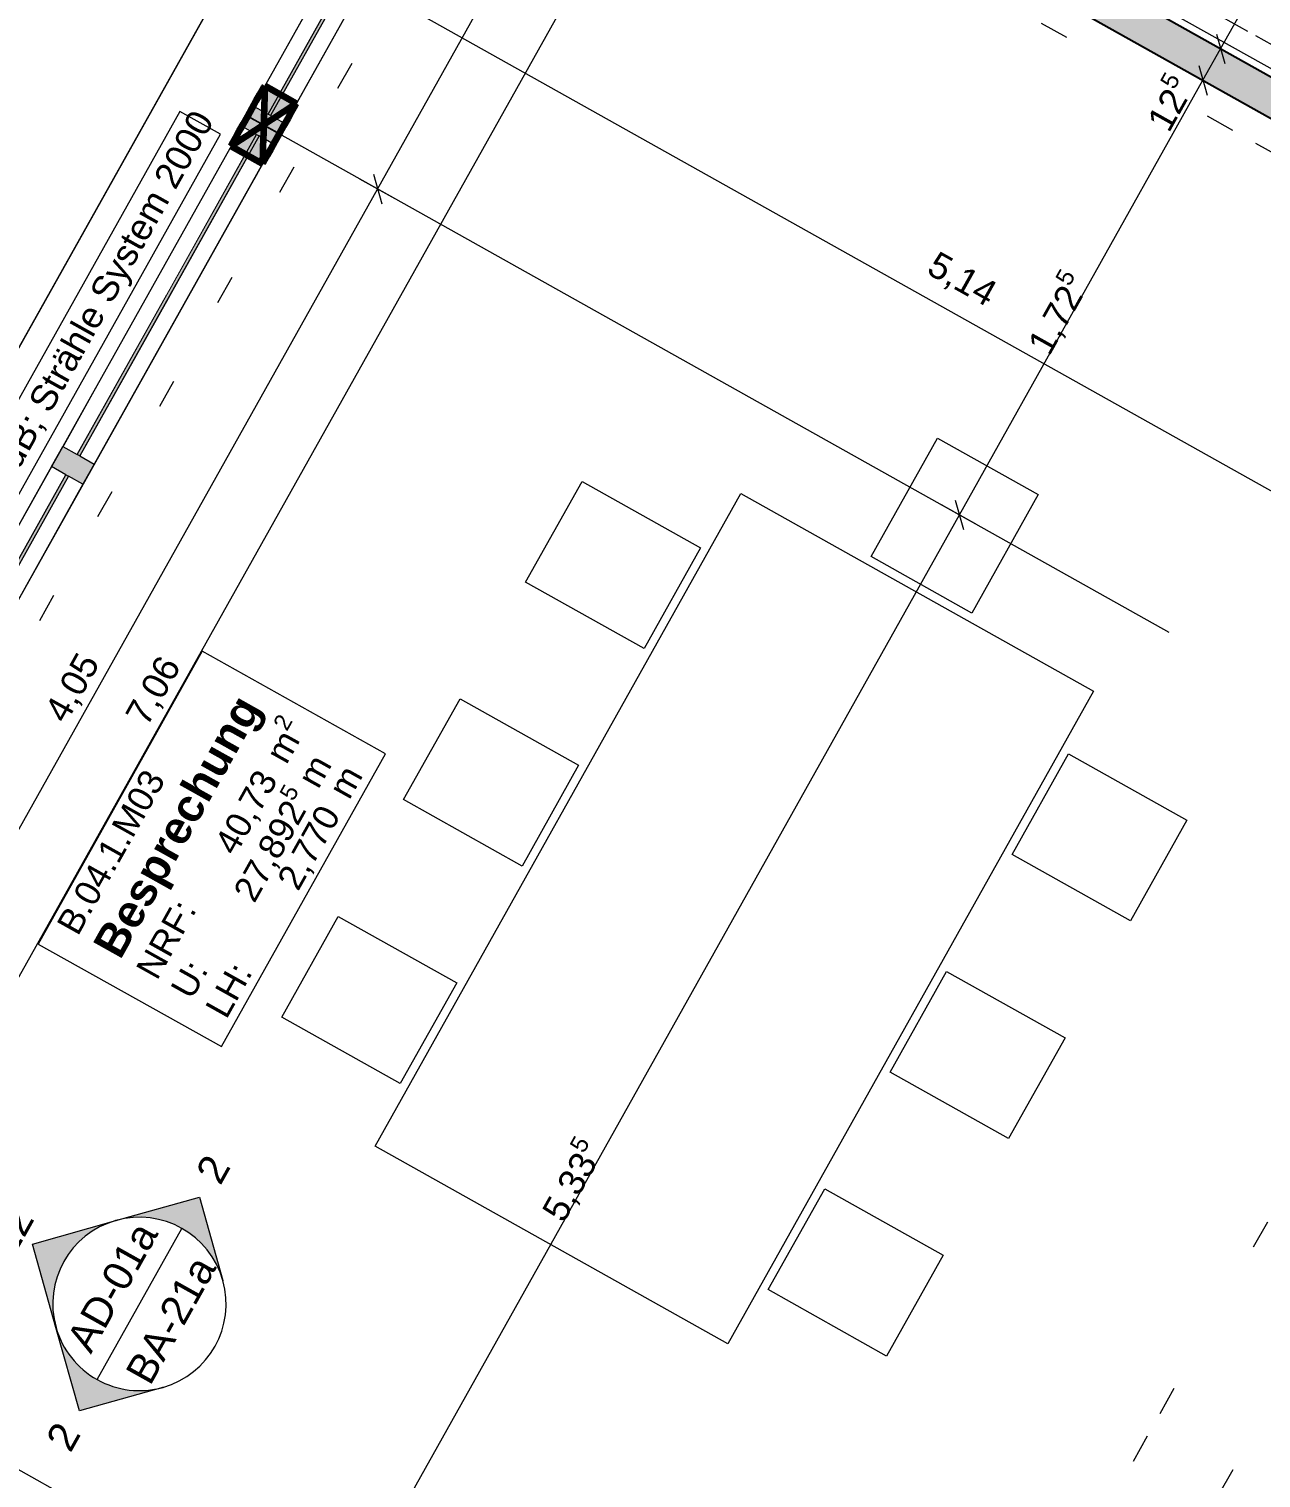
# Model space of a CAD drawing. Header units: metres. Extents: x -36 to 59, y 39 to 183.
# Drawn here: x -10.17 to -5.9, y 118.71 to 123.73 of the extents above; entities that cross this region are included whole.
import ezdxf

# ---------------------------------------------------------------- set-up
doc = ezdxf.new("R2010")
doc.units = ezdxf.units.M
doc.header["$MEASUREMENT"] = 0
for name, pattern in [('Punktlinie_ eng', [0.00075, 0, -0.00075]), ('Strichlinie-über-Schnitt', [0.0023, 0.0008, -0.0015]), ('Strichpunktlinie', [0.006703, 0.003528, -0.001764, 0, -0.001411]), ('Wipeout_Contour', [1, 0, -1])]:
    doc.linetypes.add(name, pattern=pattern)
for name, color, linetype in [('00  Raster', 7, 'Continuous'), ('10  Treppen + Rampen', 7, 'Continuous'), ('20  Decke Abhangdecke', 7, 'Continuous'), ('20  Wand Leichtbau', 7, 'Continuous'), ('40  Bemaßung 1_ 50 AUSBAU', 7, 'Continuous'), ('40 Text Ausbau 1_50', 7, 'Continuous'), ('50 NUF - Raumstempel MIETERAUSBAU', 7, 'Continuous'), ('BAE-SUD-Text', 7, 'Continuous'), ('Neubau_20  Boden Aufbauten', 7, 'Continuous'), ('Neubau_20  Decke Abhangdecke', 7, 'Continuous'), ('Neubau_20  Möbel', 7, 'Continuous'), ('Neubau_20 Wand Leichtbau MIETERAUSBAU', 7, 'Continuous'), ('Neubau_20 Wand Leichtbau MIETERAUSBAU_Deckschraffur', 7, 'Continuous'), ('Neubau_20 Wand Leichtbau MIETERAUSBAU_Fenster', 7, 'Continuous'), ('Neubau_20 Wand Leichtbau MIETERAUSBAU_Schnittschraffur', 7, 'Continuous'), ('Neubau_40 Text Ausbau 1_50', 7, 'Continuous'), ('Neubau_50 NUF - Raumstempel MIETERAUSBAU', 7, 'Continuous')]:
    doc.layers.add(name, color=color, linetype=linetype)
doc.styles.add('ERSTELLTER_STIL_1', font='')
doc.styles.add('ERSTELLTER_STIL_2', font='')
doc.styles.get('ERSTELLTER_STIL_1').set_extended_font_data('Arial')
doc.styles.get('ERSTELLTER_STIL_2').set_extended_font_data('Arial', bold=True)

msp = doc.modelspace()

# ---------------------------------------------------------------- hatches: boundary and pattern name
at = {"layer": 'Neubau_20 Wand Leichtbau MIETERAUSBAU_Schnittschraffur', "linetype": 'Continuous', "lineweight": 18}
msp.add_hatch(color=9, dxfattribs=at).paths.add_polyline_path([(-8.4576, 124.8697), (-3.5809, 122.1373), (-3.5198, 122.2463), (-8.3965, 124.9787)])
at = {"layer": 'Neubau_40 Text Ausbau 1_50', "linetype": 'Continuous', "lineweight": 0, "true_color": 0x000000}
for points in [[(-9.8661, 119.603, -0.414214), (-9.496, 119.3956), (-9.5773, 119.6844)], [(-10.0735, 119.2329, -0.414214), (-9.8661, 119.603), (-10.1548, 119.5216)], [(-9.7034, 119.0255, -0.414214), (-10.0735, 119.2329), (-9.9921, 118.9441)]]:
    msp.add_hatch(color=18, dxfattribs=at).paths.add_polyline_path(points)

# ---------------------------------------------------------------- linework, layer by layer
at = {"layer": '20  Wand Leichtbau', "color": 7, "linetype": 'Strichlinie-über-Schnitt', "lineweight": 18, "ltscale": 1000, "flags": 128}
for points in [[(-6.8241, 128.0409), (-12.0494, 118.715)], [(-11.9403, 118.6539), (-6.715, 127.9798)]]:
    msp.add_lwpolyline(points, dxfattribs=at)
at = {"layer": '40  Bemaßung 1_ 50 AUSBAU', "color": 7, "linetype": 'Continuous', "lineweight": 13, "ltscale": 1000}
for p, q in [((-6.0428, 123.6599), (-4.9752, 125.5661)), ((-8.9606, 123.1742), (-8.1174, 124.6791)), ((-11.3513, 118.396), (-7.8993, 124.5569)), ((-5.9815, 123.6256), (-6.1042, 123.6943)), ((-6.0572, 123.711), (-6.0284, 123.6089)), ((-6.1039, 123.5509), (-6.0428, 123.6599)), ((-6.0425, 123.5165), (-6.1652, 123.5852)), ((-6.1183, 123.6019), (-6.0895, 123.4998)), ((-6.9467, 122.0461), (-6.1039, 123.5509)), ((-8.975, 123.2253), (-8.9462, 123.1232)), ((-10.9403, 119.641), (-8.9606, 123.1742)), ((-8.8993, 123.1398), (-9.022, 123.2086)), ((-6.8853, 122.0117), (-7.008, 122.0804)), ((-6.9611, 122.0971), (-6.9323, 121.995)), ((-9.5546, 117.3894), (-6.9467, 122.0461)), ((-7.1788, 117.0457), (-11.4885, 119.4604))]:
    msp.add_line(p, q, dxfattribs=at)
at = {"layer": '40 Text Ausbau 1_50', "color": 7, "linetype": 'Continuous', "lineweight": 13, "ltscale": 1000}
for p, q in [((-9.645, 123.4429), (-10.6482, 121.6523)), ((-9.5041, 123.364), (-9.645, 123.4429)), ((-10.5074, 121.5734), (-9.5041, 123.364))]:
    msp.add_line(p, q, dxfattribs=at)
at = {"layer": 'Neubau_20  Boden Aufbauten', "color": 253, "linetype": 'Continuous', "lineweight": 18, "ltscale": 1000, "true_color": 0x9f9f9f, "flags": 128}
msp.add_lwpolyline([(-2.0813, 139.5743), (-13.3275, 119.5028), (-12.2806, 118.9162), (8.7478, 156.4465), (7.7009, 157.0331), (7.4392, 157.1797), (6.8527, 156.1329), (7.1144, 155.9862)], close=True, dxfattribs=at)
at = {"layer": 'Neubau_20  Boden Aufbauten', "color": 7, "linetype": 'Continuous', "lineweight": 13, "ltscale": 1000, "flags": 128}
for points in [[(-10.0804, 110.1896), (-6.9581, 115.762), (-2.3108, 124.0563), (-5.4078, 125.7916), (-4.787, 126.8995), (-6.6714, 127.9553), (-7.0858, 128.1875), (-8.7945, 125.1379), (-12.2845, 118.9092)], [(-12.0228, 118.7625), (-8.5488, 124.9626), (-8.4398, 124.9015), (-11.9709, 118.5994)]]:
    msp.add_lwpolyline(points, dxfattribs=at)
at = {"layer": 'Neubau_20  Decke Abhangdecke', "color": 7, "linetype": 'Punktlinie_ eng', "lineweight": 13, "ltscale": 1000, "flags": 128}
for points in [[(-6.715, 127.9798), (-8.397, 124.9778), (-8.3098, 124.9289), (-3.5329, 122.2537), (-2.4722, 124.1468), (-5.4078, 125.7916), (-4.787, 126.8995), (-6.6278, 127.9309)], [(-8.2609, 125.0162), (-3.5718, 122.3889), (-2.6083, 124.1084), (-5.5439, 125.7532), (-4.9231, 126.8612), (-6.6767, 127.8437)], [(-8.2609, 125.0162), (-6.6767, 127.8437), (-4.9231, 126.8612), (-5.5439, 125.7532), (-2.6083, 124.1084), (-3.5718, 122.3889)], [(-8.507, 124.7815), (-11.9098, 118.7084), (-7.6128, 116.3019), (-7.5387, 116.4341), (-7.1636, 116.2239), (-4.7342, 120.5597), (-5.1093, 120.7699), (-4.8992, 121.145), (-4.524, 120.9348), (-3.786, 122.2521), (-8.4581, 124.8688)], [(-7.6516, 116.4372), (-11.7737, 118.7468), (-8.4198, 124.7327), (-4.2977, 122.4231)], [(-8.4198, 124.7327), (-11.7737, 118.7468), (-7.6516, 116.4372), (-4.2977, 122.4231)]]:
    msp.add_lwpolyline(points, close=True, dxfattribs=at)
at = {"layer": 'Neubau_20  Möbel', "color": 7, "linetype": 'Continuous', "lineweight": 13, "ltscale": 1000, "flags": 128}
for points in [[(-6.9035, 121.7061), (-7.2525, 121.9017), (-7.0227, 122.3117), (-6.6738, 122.1162)], [(-7.8427, 121.9325), (-8.0382, 121.5836), (-8.4483, 121.8133), (-8.2527, 122.1623)], [(-7.7478, 119.1765), (-8.9691, 119.8608), (-7.7033, 122.1199), (-6.482, 121.4356)], [(-8.2646, 121.1795), (-8.4602, 120.8305), (-8.8702, 121.0603), (-8.6747, 121.4092)], [(-6.7645, 120.8699), (-6.569, 121.2189), (-6.159, 120.9891), (-6.3545, 120.6402)], [(-8.6866, 120.4264), (-8.8821, 120.0775), (-9.2921, 120.3072), (-9.0966, 120.6562)], [(-7.1865, 120.1169), (-6.991, 120.4658), (-6.5809, 120.2361), (-6.7764, 119.8871)], [(-7.6084, 119.3638), (-7.4129, 119.7128), (-7.0029, 119.4831), (-7.1984, 119.1341)]]:
    msp.add_lwpolyline(points, close=True, dxfattribs=at)
at = {"layer": 'Neubau_20 Wand Leichtbau MIETERAUSBAU', "color": 7, "linetype": 'Continuous', "lineweight": 25, "ltscale": 1000, "flags": 128}
for points in [[(-3.5198, 122.2463), (-8.3965, 124.9787)], [(-8.4576, 124.8697), (-3.5809, 122.1373)]]:
    msp.add_lwpolyline(points, dxfattribs=at)
at = {"layer": 'Neubau_20 Wand Leichtbau MIETERAUSBAU', "color": 7, "linetype": 'Continuous', "lineweight": 35, "ltscale": 1000, "flags": 128}
for points in [[(-9.4094, 123.4268), (-9.4098, 123.4259)], [(-9.3008, 123.3648), (-9.3003, 123.3657)]]:
    msp.add_lwpolyline(points, dxfattribs=at)
at = {"layer": 'Neubau_20 Wand Leichtbau MIETERAUSBAU_Fenster', "color": 7, "linetype": 'Punktlinie_ eng', "lineweight": 18, "ltscale": 1000}
msp.add_line((-9.3003, 123.3657), (-9.3073, 123.3696), dxfattribs=at)
at = {"layer": 'Neubau_20 Wand Leichtbau MIETERAUSBAU_Fenster', "color": 7, "linetype": 'Continuous', "lineweight": 13, "ltscale": 1000}
msp.add_line((-9.3003, 123.3657), (-9.3073, 123.3696), dxfattribs=at)
at = {"layer": 'Neubau_40 Text Ausbau 1_50', "color": 7, "linetype": 'Continuous', "lineweight": 13, "ltscale": 1000}
for p, q in [((-9.8661, 119.603), (-9.5773, 119.6844)), ((-9.5773, 119.6844), (-9.496, 119.3956)), ((-10.1548, 119.5216), (-9.8661, 119.603)), ((-9.9314, 119.0525), (-9.6381, 119.576)), ((-10.0735, 119.2329), (-10.1548, 119.5216)), ((-9.9921, 118.9441), (-10.0735, 119.2329)), ((-9.7034, 119.0255), (-9.9921, 118.9441))]:
    msp.add_line(p, q, dxfattribs=at)
for start, end in [(105.738, 195.738), (15.738, 105.738), (285.738, 15.738), (195.738, 285.738)]:
    msp.add_arc((-9.7847, 119.3143), 0.3, start, end, dxfattribs=at)
for p in [(-9.8661, 119.603), (-9.496, 119.3956), (-10.0735, 119.2329), (-9.7034, 119.0255)]:
    msp.add_point(p, dxfattribs=at)
at = {"layer": 'Neubau_50 NUF - Raumstempel MIETERAUSBAU', "color": 7, "linetype": 'Continuous', "lineweight": 13, "ltscale": 1000}
for p, q in [((-8.933, 121.219), (-9.5671, 121.5742)), ((-9.5011, 120.2051), (-8.933, 121.219)), ((-10.1351, 120.5603), (-9.5011, 120.2051))]:
    msp.add_line(p, q, dxfattribs=at)

# ---------------------------------------------------------------- texts
at = {"layer": '40  Bemaßung 1_ 50 AUSBAU', "color": 7, "linetype": 'Continuous', "lineweight": 13, "char_height": 0.09, "attachment_point": 7, "rotation": 60.7488, "style": 'ERSTELLTER_STIL_1'}
for s, insert in [('\\A1;{\\pql;\\fArial|b0|i0|c0|p38;12\\fArial|b0|i0|c0|p38;\\A1{\\H.66x;\\S5^  ;}}', (-6.1989, 123.3529)), ('\\A1;{\\pql;\\fArial|b0|i0|c0|p38;1,72\\fArial|b0|i0|c0|p38;\\A1{\\H.66x;\\S5^  ;}}', (-6.6127, 122.5803)), ('\\A1;{\\pql;\\fArial|b0|i0|c0|p38;5,33\\fArial|b0|i0|c0|p38;\\A1{\\H.66x;\\S5^  ;}}', (-8.2937, 119.5788))]:
    msp.add_mtext(s, dxfattribs=dict(at, insert=insert))
at = {"layer": '40  Bemaßung 1_ 50 AUSBAU', "color": 7, "linetype": 'Continuous', "lineweight": 13, "char_height": 0.09, "width": 0.239452, "attachment_point": 7, "style": 'ERSTELLTER_STIL_1'}
for s, insert, rotation in [('\\A1;{\\pql;\\fArial|b0|i0|c0|p38;5,14}', (-7.0728, 122.8696), 330.738), ('\\A1;{\\pql;\\fArial|b0|i0|c0|p38;4,05}', (-10.0247, 121.312), 60.738), ('\\A1;{\\pql;\\fArial|b0|i0|c0|p38;7,06}', (-9.7439, 121.3016), 60.738)]:
    msp.add_mtext(s, dxfattribs=dict(at, insert=insert, rotation=rotation))
at = {"layer": '40 Text Ausbau 1_50', "color": 7, "linetype": 'Continuous', "lineweight": 13, "rotation": 60.738, "style": 'ERSTELLTER_STIL_1'}
for s, insert, char_height, attachment_point in [('\\A1;{\\pql;\\fArial|b0|i0|c0|p38;WI_60.-.≥45dB\\fArial|b0|i0|c0|p38;; \\fArial|b0|i0|c0|p38;Strähle System 2000}', (-10.6166, 121.6461), 0.09, 1), ('\\A1;{\\pql;\\fArial|b0|i0|c0|p38;2}', (-9.5493, 119.7463), 0.1016, 4), ('\\A1;{\\pql;\\fArial|b0|i0|c0|p38;12}', (-10.2229, 119.4714), 0.1016, 7), ('\\A1;{\\pql;\\fArial|b0|i0|c0|p38;AD-01a}', (-9.9965, 119.163), 0.1016, 4), ('\\A1;{\\pql;\\fArial|b0|i0|c0|p38;BA-21a}', (-9.7916, 119.0524), 0.1016, 4), ('\\A1;{\\pql;\\fArial|b0|i0|c0|p38;2}', (-10.068, 118.8206), 0.1016, 4)]:
    msp.add_mtext(s, dxfattribs=dict(at, insert=insert, char_height=char_height, attachment_point=attachment_point))
at = {"layer": '50 NUF - Raumstempel MIETERAUSBAU', "color": 7, "linetype": 'Continuous', "lineweight": 18, "attachment_point": 1, "rotation": 60.738}
for s, insert, char_height, style in [('\\A1;{\\pqj;\\pt0;\\fArial|b1|i0|c0|p38;Besprechung}', (-9.9495, 120.5577), 0.1125, 'ERSTELLTER_STIL_2'), ('\\A1;{\\pql;\\pt0,0.1;\\fArial|b0|i0|c0|p38;40,73\\fArial|b0|i0|c0|p38;\\A1{\\H.66x;\\S^  ;}\\fArial|b0|i0|c0|p38; m\\fArial|b0|i0|c0|p38;\\A1{\\H.66x;\\S2^  ;}}', (-9.5516, 120.9179), 0.0875, 'ERSTELLTER_STIL_1'), ('\\A1;{\\pql;\\pt0,0.1;\\fArial|b0|i0|c0|p38;27,892\\fArial|b0|i0|c0|p38;\\A1{\\H.66x;\\S5^  ;}\\fArial|b0|i0|c0|p38; m\\fArial|b0|i0|c0|p38;\\A1{\\H.66x;\\S^  ;}}', (-9.4857, 120.7541), 0.0875, 'ERSTELLTER_STIL_1'), ('\\A1;{\\pql;\\pt0;\\fArial|b0|i0|c0|p38;B.04.1.M03}', (-10.0745, 120.6277), 0.0875, 'ERSTELLTER_STIL_1'), ('\\A1;{\\pql;\\pt0,0.1;\\fArial|b0|i0|c0|p38;2,770\\fArial|b0|i0|c0|p38;\\A1{\\H.66x;\\S^  ;}\\fArial|b0|i0|c0|p38; m\\fArial|b0|i0|c0|p38;\\A1{\\H.66x;\\S^  ;}}', (-9.3119, 120.7831), 0.0875, 'ERSTELLTER_STIL_1'), ('\\A1;{\\pqj;\\pt0;\\fArial|b0|i0|c0|p38;NRF: }', (-9.8003, 120.4741), 0.0875, 'ERSTELLTER_STIL_1'), ('\\A1;{\\pqj;\\pt0;\\fArial|b0|i0|c0|p38;U: }', (-9.6803, 120.4069), 0.0875, 'ERSTELLTER_STIL_1'), ('\\A1;{\\pqj;\\pt0;\\fArial|b0|i0|c0|p38;LH: }', (-9.5604, 120.3396), 0.0875, 'ERSTELLTER_STIL_1')]:
    msp.add_mtext(s, dxfattribs=dict(at, insert=insert, char_height=char_height, style=style))

# ---------------------------------------------------------------- next in the draw order: wipeouts: each hides what was drawn before it
at = {"color": 254, "linetype": 'Wipeout_Contour', "lineweight": 0, "ltscale": 496.270739}
msp.add_wipeout([(-9.0794, 124.0156), (-9.3898, 123.4617), (-9.3396, 123.4336), (-9.0293, 123.9875)], dxfattribs=at).dxf.layer = 'Neubau_20 Wand Leichtbau MIETERAUSBAU_Deckschraffur'

# ---------------------------------------------------------------- next in the draw order: linework, layer by layer
at = {"layer": 'Neubau_20 Wand Leichtbau MIETERAUSBAU_Fenster', "color": 7, "linetype": 'Continuous', "lineweight": 18, "ltscale": 1000}
msp.add_line((-9.4094, 123.4268), (-9.3898, 123.4617), dxfattribs=at)
at = {"layer": 'Neubau_20 Wand Leichtbau MIETERAUSBAU_Fenster', "color": 7, "linetype": 'Punktlinie_ eng', "lineweight": 18, "ltscale": 1000}
for p, q in [((-9.4098, 123.4259), (-9.4029, 123.422)), ((-9.4024, 123.4229), (-9.4094, 123.4268))]:
    msp.add_line(p, q, dxfattribs=at)
at = {"layer": 'Neubau_20 Wand Leichtbau MIETERAUSBAU_Fenster', "color": 7, "linetype": 'Continuous', "lineweight": 13, "ltscale": 1000}
for p, q in [((-9.4098, 123.4259), (-9.4029, 123.422)), ((-9.4098, 123.4259), (-9.4029, 123.422)), ((-9.4024, 123.4229), (-9.4094, 123.4268)), ((-9.4024, 123.4229), (-9.4094, 123.4268))]:
    msp.add_line(p, q, dxfattribs=at)

# ---------------------------------------------------------------- next in the draw order: wipeouts: each hides what was drawn before it
at = {"color": 254, "linetype": 'Wipeout_Contour', "lineweight": 0, "ltscale": 496.121695}
msp.add_wipeout([(-9.3309, 123.4287), (-9.2808, 123.4006), (-8.9704, 123.9545), (-9.0205, 123.9826)], dxfattribs=at).dxf.layer = 'Neubau_20 Wand Leichtbau MIETERAUSBAU_Deckschraffur'

# ---------------------------------------------------------------- next in the draw order: hatches: boundary and pattern name
at = {"layer": 'Neubau_20 Wand Leichtbau MIETERAUSBAU_Schnittschraffur', "linetype": 'Continuous', "lineweight": 0, "true_color": 0xffffff}
for points in [[(-8.7101, 124.5366), (-8.7189, 124.5415), (-9.3396, 123.4336), (-9.3309, 123.4287)], [(-9.2808, 123.4006), (-9.3898, 123.4617), (-9.4094, 123.4268), (-9.3003, 123.3657)]]:
    msp.add_hatch(color=7, dxfattribs=at).paths.add_polyline_path(points)

# ---------------------------------------------------------------- next in the draw order: linework, layer by layer
at = {"layer": '40  Bemaßung 1_ 50 AUSBAU', "color": 7, "linetype": 'Continuous', "lineweight": 13, "ltscale": 1000}
msp.add_line((-4.5236, 121.3755), (-9.0077, 123.888), dxfattribs=at)
at = {"layer": 'BAE-SUD-Text', "color": 7, "linetype": 'Continuous', "lineweight": 100, "ltscale": 1000}
msp.add_line((-9.242, 123.4706), (-9.351, 123.5317), dxfattribs=at)
at = {"layer": 'Neubau_20 Wand Leichtbau MIETERAUSBAU_Fenster', "color": 7, "linetype": 'Continuous', "lineweight": 18, "ltscale": 1000}
for p, q in [((-9.3396, 123.4336), (-8.7189, 124.5415)), ((-8.7101, 124.5366), (-9.3309, 123.4287)), ((-9.0794, 124.0156), (-9.3898, 123.4617)), ((-8.9704, 123.9545), (-9.2808, 123.4006)), ((-9.3898, 123.4617), (-9.3396, 123.4336)), ((-9.3003, 123.3657), (-9.4094, 123.4268)), ((-9.3309, 123.4287), (-9.3396, 123.4336)), ((-9.3309, 123.4287), (-9.2808, 123.4006)), ((-9.2808, 123.4006), (-9.3003, 123.3657))]:
    msp.add_line(p, q, dxfattribs=at)
at = {"layer": 'Neubau_20 Wand Leichtbau MIETERAUSBAU_Fenster', "color": 7, "linetype": 'Punktlinie_ eng', "lineweight": 18, "ltscale": 1000}
msp.add_line((-9.3073, 123.3696), (-9.4024, 123.4229), dxfattribs=at)
at = {"layer": 'Neubau_20 Wand Leichtbau MIETERAUSBAU_Fenster', "color": 7, "linetype": 'Continuous', "lineweight": 13, "ltscale": 1000}
for p, q in [((-9.3548, 123.3962), (-9.4024, 123.4229)), ((-9.3548, 123.3962), (-9.4024, 123.4229)), ((-9.3073, 123.3696), (-9.3548, 123.3962)), ((-9.3073, 123.3696), (-9.3548, 123.3962))]:
    msp.add_line(p, q, dxfattribs=at)

# ---------------------------------------------------------------- next in the draw order: wipeouts: each hides what was drawn before it
at = {"color": 254, "linetype": 'Wipeout_Contour', "lineweight": 0, "ltscale": 493.885626}
msp.add_wipeout([(-9.7398, 122.8371), (-9.6896, 122.809), (-9.3792, 123.3629), (-9.4294, 123.391)], dxfattribs=at).dxf.layer = 'Neubau_20 Wand Leichtbau MIETERAUSBAU_Deckschraffur'

# ---------------------------------------------------------------- next in the draw order: hatches: boundary and pattern name
at = {"layer": '10  Treppen + Rampen', "linetype": 'Continuous', "lineweight": 0, "ltscale": 1000, "true_color": 0x000000}
msp.add_hatch(color=18, dxfattribs=at).paths.add_polyline_path([(-9.3552, 123.3964), (-9.242, 123.4706), (-9.351, 123.5317)])

# ---------------------------------------------------------------- next in the draw order: linework, layer by layer
at = {"layer": 'Neubau_20 Wand Leichtbau MIETERAUSBAU_Fenster', "color": 7, "linetype": 'Continuous', "lineweight": 18, "ltscale": 1000}
msp.add_line((-9.4294, 123.391), (-9.4098, 123.4259), dxfattribs=at)
at = {"layer": 'Neubau_20 Wand Leichtbau MIETERAUSBAU_Fenster', "color": 7, "linetype": 'Continuous', "lineweight": 13, "ltscale": 1000}
msp.add_line((-9.4029, 123.422), (-9.3553, 123.3954), dxfattribs=at)
msp.add_line((-9.4029, 123.422), (-9.3553, 123.3954), dxfattribs=at)

# ---------------------------------------------------------------- next in the draw order: wipeouts: each hides what was drawn before it
at = {"color": 254, "linetype": 'Wipeout_Contour', "lineweight": 0, "ltscale": 493.735862}
msp.add_wipeout([(-9.3705, 123.358), (-9.6809, 122.8041), (-9.6307, 122.776), (-9.3203, 123.3299)], dxfattribs=at).dxf.layer = 'Neubau_20 Wand Leichtbau MIETERAUSBAU_Deckschraffur'

# ---------------------------------------------------------------- next in the draw order: hatches: boundary and pattern name
at = {"layer": '10  Treppen + Rampen', "linetype": 'Continuous', "lineweight": 0, "ltscale": 1000, "true_color": 0x000000}
msp.add_hatch(color=18, dxfattribs=at).paths.add_polyline_path([(-9.3593, 123.2612), (-9.3552, 123.3964), (-9.4684, 123.3223)])
at = {"layer": 'Neubau_20 Wand Leichtbau MIETERAUSBAU_Schnittschraffur', "linetype": 'Continuous', "lineweight": 0, "true_color": 0xffffff}
msp.add_hatch(color=7, dxfattribs=at).paths.add_polyline_path([(-9.3008, 123.3648), (-9.4098, 123.4259), (-9.4294, 123.391), (-9.3203, 123.3299)])

# ---------------------------------------------------------------- next in the draw order: linework, layer by layer
at = {"layer": 'BAE-SUD-Text', "color": 7, "linetype": 'Continuous', "lineweight": 100, "ltscale": 1000}
for p, q in [((-9.351, 123.5317), (-9.3593, 123.2612)), ((-9.4684, 123.3223), (-9.242, 123.4706)), ((-9.3593, 123.2612), (-9.4684, 123.3223))]:
    msp.add_line(p, q, dxfattribs=at)
at = {"layer": 'BAE-SUD-Text', "color": 7, "linetype": 'Continuous', "lineweight": 100, "ltscale": 1000, "flags": 128}
for points in [[(-9.4684, 123.3223), (-9.4664, 123.3258), (-9.4605, 123.3363), (-9.4512, 123.3529), (-9.439, 123.3746), (-9.4249, 123.3999), (-9.4097, 123.427), (-9.3945, 123.4541), (-9.3804, 123.4793), (-9.3682, 123.501), (-9.3589, 123.5176), (-9.353, 123.5281), (-9.351, 123.5317)], [(-9.242, 123.4706), (-9.244, 123.467), (-9.2499, 123.4565), (-9.2592, 123.4399), (-9.2713, 123.4182), (-9.2855, 123.393), (-9.3006, 123.3659), (-9.3158, 123.3388), (-9.33, 123.3135), (-9.3421, 123.2918), (-9.3514, 123.2752), (-9.3573, 123.2647), (-9.3593, 123.2612)]]:
    msp.add_lwpolyline(points, dxfattribs=at)
at = {"layer": 'Neubau_20 Wand Leichtbau MIETERAUSBAU_Fenster', "color": 7, "linetype": 'Continuous', "lineweight": 18, "ltscale": 1000}
for p, q in [((-9.4098, 123.4259), (-9.3008, 123.3648)), ((-9.3792, 123.3629), (-9.4294, 123.391)), ((-9.3792, 123.3629), (-9.3705, 123.358)), ((-9.3008, 123.3648), (-9.3203, 123.3299)), ((-9.3203, 123.3299), (-9.3705, 123.358))]:
    msp.add_line(p, q, dxfattribs=at)
at = {"layer": 'Neubau_20 Wand Leichtbau MIETERAUSBAU_Fenster', "color": 7, "linetype": 'Punktlinie_ eng', "lineweight": 18, "ltscale": 1000}
for p, q in [((-9.4029, 123.422), (-9.3078, 123.3687)), ((-9.3078, 123.3687), (-9.3008, 123.3648))]:
    msp.add_line(p, q, dxfattribs=at)
at = {"layer": 'Neubau_20 Wand Leichtbau MIETERAUSBAU_Fenster', "color": 7, "linetype": 'Continuous', "lineweight": 13, "ltscale": 1000}
for p, q in [((-9.3553, 123.3954), (-9.3078, 123.3687)), ((-9.3553, 123.3954), (-9.3078, 123.3687)), ((-9.3078, 123.3687), (-9.3008, 123.3648))]:
    msp.add_line(p, q, dxfattribs=at)

# ---------------------------------------------------------------- next in the draw order: wipeouts: each hides what was drawn before it
at = {"color": 254, "linetype": 'Wipeout_Contour', "lineweight": 0, "ltscale": 491.62414}
msp.add_wipeout([(-9.9913, 122.2501), (-9.9411, 122.222), (-9.6307, 122.776), (-9.6809, 122.8041)], dxfattribs=at).dxf.layer = 'Neubau_20 Wand Leichtbau MIETERAUSBAU_Deckschraffur'

# ---------------------------------------------------------------- next in the draw order: linework, layer by layer
at = {"layer": 'Neubau_20 Wand Leichtbau MIETERAUSBAU_Fenster', "color": 7, "linetype": 'Continuous', "lineweight": 18, "ltscale": 1000}
for p, q in [((-9.3203, 123.3299), (-9.6307, 122.776)), ((-9.9411, 122.222), (-9.9607, 122.1871))]:
    msp.add_line(p, q, dxfattribs=at)

# ---------------------------------------------------------------- next in the draw order: wipeouts: each hides what was drawn before it
at = {"color": 254, "linetype": 'Wipeout_Contour', "lineweight": 0, "ltscale": 491.774547}
msp.add_wipeout([(-9.7398, 122.8371), (-10.0502, 122.2831), (-10, 122.255), (-9.6896, 122.809)], dxfattribs=at).dxf.layer = 'Neubau_20 Wand Leichtbau MIETERAUSBAU_Deckschraffur'

# ---------------------------------------------------------------- next in the draw order: hatches: boundary and pattern name
at = {"layer": 'Neubau_20 Wand Leichtbau MIETERAUSBAU_Schnittschraffur', "linetype": 'Continuous', "lineweight": 0, "true_color": 0xffffff}
for points in [[(-9.3705, 123.358), (-9.3792, 123.3629), (-10, 122.255), (-9.9913, 122.2501)], [(-9.9411, 122.222), (-10.0502, 122.2831), (-10.0697, 122.2482), (-9.9607, 122.1871)]]:
    msp.add_hatch(color=7, dxfattribs=at).paths.add_polyline_path(points)

# ---------------------------------------------------------------- next in the draw order: linework, layer by layer
at = {"layer": 'Neubau_20 Wand Leichtbau MIETERAUSBAU_Fenster', "color": 7, "linetype": 'Continuous', "lineweight": 18, "ltscale": 1000}
for p, q in [((-10, 122.255), (-9.3792, 123.3629)), ((-9.4294, 123.391), (-9.7398, 122.8371)), ((-9.3705, 123.358), (-9.9913, 122.2501)), ((-9.7398, 122.8371), (-10.0502, 122.2831)), ((-9.6307, 122.776), (-9.9411, 122.222)), ((-10.0697, 122.2482), (-10.0502, 122.2831)), ((-10.0502, 122.2831), (-10, 122.255)), ((-9.9913, 122.2501), (-10, 122.255)), ((-9.9913, 122.2501), (-9.9411, 122.222))]:
    msp.add_line(p, q, dxfattribs=at)

# ---------------------------------------------------------------- next in the draw order: wipeouts: each hides what was drawn before it
at = {"color": 254, "linetype": 'Wipeout_Contour', "lineweight": 0, "ltscale": 489.251249}
msp.add_wipeout([(-10.0304, 122.1803), (-10.3408, 121.6263), (-10.2906, 121.5982), (-9.9802, 122.1522)], dxfattribs=at).dxf.layer = 'Neubau_20 Wand Leichtbau MIETERAUSBAU_Deckschraffur'

# ---------------------------------------------------------------- next in the draw order: linework, layer by layer
at = {"layer": 'Neubau_20 Wand Leichtbau MIETERAUSBAU_Fenster', "color": 7, "linetype": 'Continuous', "lineweight": 18, "ltscale": 1000}
msp.add_line((-9.9607, 122.1871), (-9.9802, 122.1522), dxfattribs=at)
at = {"layer": 'Neubau_50 NUF - Raumstempel MIETERAUSBAU', "color": 7, "linetype": 'Continuous', "lineweight": 13, "ltscale": 1000}
msp.add_line((-9.5671, 121.5742), (-10.1351, 120.5603), dxfattribs=at)

# ---------------------------------------------------------------- next in the draw order: wipeouts: each hides what was drawn before it
at = {"color": 254, "linetype": 'Wipeout_Contour', "lineweight": 0, "ltscale": 489.402385}
msp.add_wipeout([(-10.3997, 121.6593), (-10.3495, 121.6312), (-10.0391, 122.1852), (-10.0893, 122.2133)], dxfattribs=at).dxf.layer = 'Neubau_20 Wand Leichtbau MIETERAUSBAU_Deckschraffur'

# ---------------------------------------------------------------- next in the draw order: hatches: boundary and pattern name
at = {"layer": 'Neubau_20 Wand Leichtbau MIETERAUSBAU_Schnittschraffur', "linetype": 'Continuous', "lineweight": 0, "true_color": 0xffffff}
for points in [[(-9.9607, 122.1871), (-10.0697, 122.2482), (-10.0893, 122.2133), (-9.9802, 122.1522)], [(-10.0304, 122.1803), (-10.0391, 122.1852), (-10.6599, 121.0772), (-10.6512, 121.0724)]]:
    msp.add_hatch(color=7, dxfattribs=at).paths.add_polyline_path(points)

# ---------------------------------------------------------------- next in the draw order: linework, layer by layer
at = {"layer": '00  Raster', "color": 7, "linetype": 'Strichpunktlinie', "lineweight": 13, "ltscale": 1000}
for p, q in [((-11.9603, 108.1029), (14.1513, 154.7055)), ((0.6377, 119.9455), (-19.0305, 130.9657)), ((-0.2862, 118.3139), (-19.9527, 129.3331))]:
    msp.add_line(p, q, dxfattribs=at)
at = {"layer": '20  Decke Abhangdecke', "color": 7, "linetype": 'Strichlinie-über-Schnitt', "lineweight": 13, "ltscale": 1000, "flags": 128}
msp.add_lwpolyline([(-13.5095, 119.7915), (-8.4514, 128.8191), (-6.881, 127.9392), (-8.6889, 124.7127), (-11.9392, 118.9117)], close=True, dxfattribs=at)
at = {"layer": 'Neubau_20 Wand Leichtbau MIETERAUSBAU_Fenster', "color": 7, "linetype": 'Continuous', "lineweight": 18, "ltscale": 1000}
for p, q in [((-10.0893, 122.2133), (-10.3997, 121.6593)), ((-10.0893, 122.2133), (-10.0697, 122.2482)), ((-10.0391, 122.1852), (-10.0893, 122.2133)), ((-10.6599, 121.0772), (-10.0391, 122.1852)), ((-10.0304, 122.1803), (-10.6512, 121.0724)), ((-10.0391, 122.1852), (-10.0304, 122.1803)), ((-9.9802, 122.1522), (-10.0304, 122.1803)), ((-9.9802, 122.1522), (-10.2906, 121.5982))]:
    msp.add_line(p, q, dxfattribs=at)

doc.saveas('drawing.dxf')
